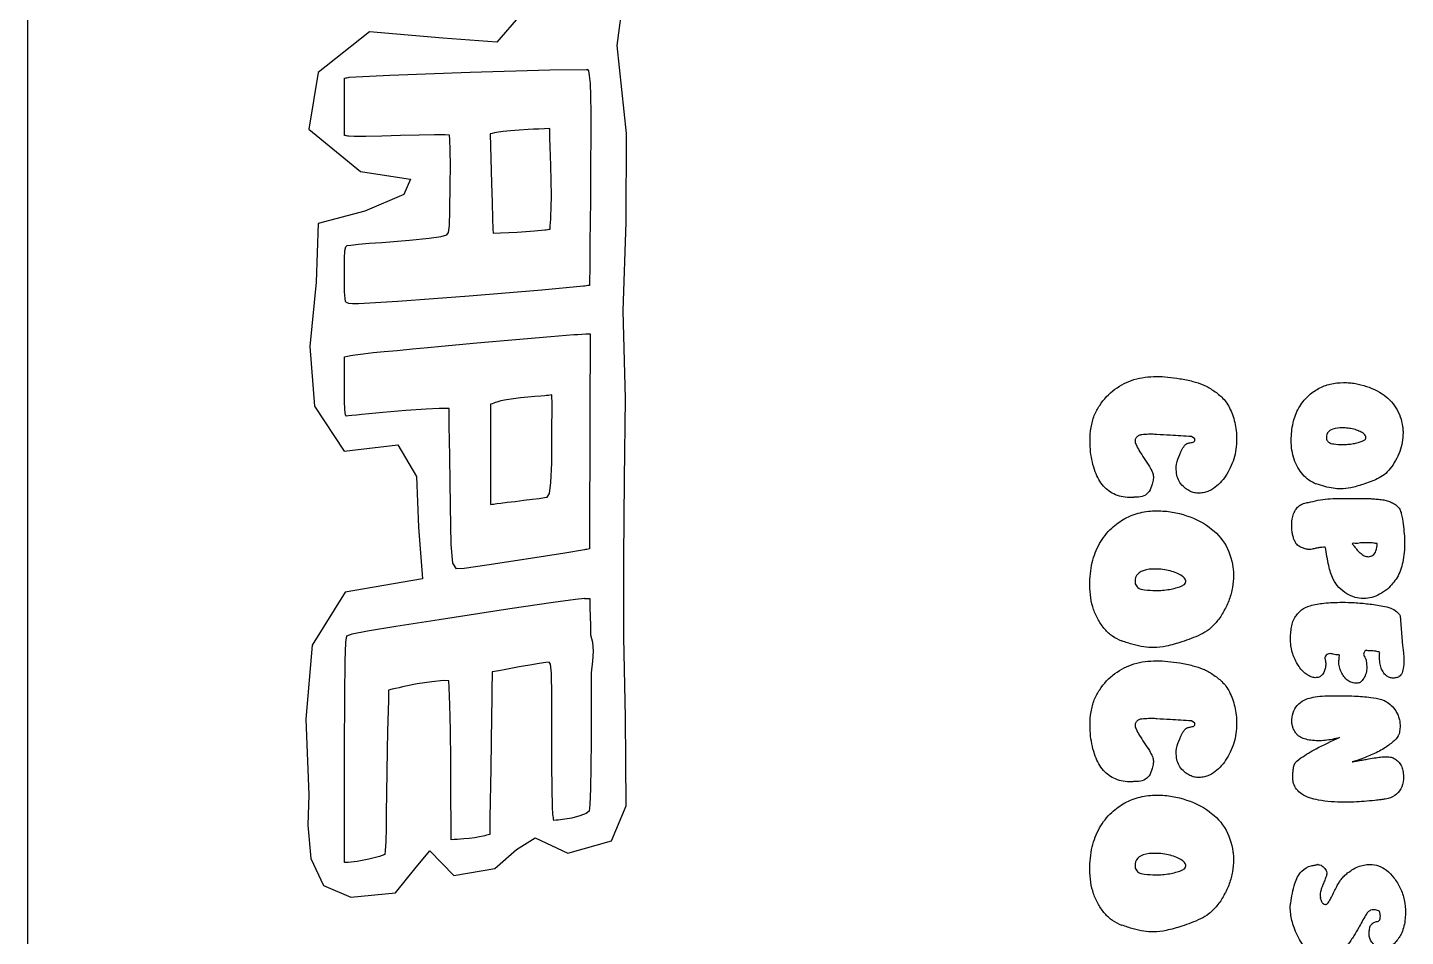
# Model space of a CAD drawing. Extents: x 9 to 137, y 10 to 46.
# Drawn here: x 53.88 to 65.9, y 19.19 to 27.11 of the extents above; entities that cross this region are included whole.
import ezdxf

# ---------------------------------------------------------------- set-up
doc = ezdxf.new("R2010")
doc.units = 0
doc.layers.add('Layer_1', color=7, linetype='CONTINUOUS')

msp = doc.modelspace()

# ---------------------------------------------------------------- linework, layer by layer
at = {"layer": 'Layer_1', "color": 1}
for p, q in [((53.88067, 45.61675), (53.88067, 10.29953)), ((59.02424, 26.95556), (59.10854, 27.58756)), ((58.18278, 27.22389), (57.97523, 26.98728)), ((56.86484, 27.07758), (56.41698, 26.72228)), ((57.50491, 27.02168), (56.86484, 27.07758)), ((57.97523, 26.98728), (57.50491, 27.02168)), ((59.10704, 26.18941), (59.02424, 26.95556)), ((56.41698, 26.72228), (56.33348, 26.22613)), ((56.68779, 26.68002), (57.04097, 26.69832)), ((57.04097, 26.69832), (57.74346, 26.72362)), ((57.74346, 26.72362), (58.43694, 26.74422)), ((58.43694, 26.74422), (58.76312, 26.74822)), ((58.76296, 26.74781), (58.7632, 26.75089)), ((58.76302, 26.74794), (58.76296, 26.74781)), ((58.76307, 26.74808), (58.76302, 26.74794)), ((58.76312, 26.74822), (58.76307, 26.74808)), ((58.7632, 26.75089), (58.7738, 26.73589)), ((58.7738, 26.73589), (58.7818, 26.69589)), ((58.7818, 26.69589), (58.7878, 26.62519)), ((56.64659, 26.67202), (56.65689, 26.67402)), ((56.64659, 26.60962), (56.64659, 26.67202)), ((56.64659, 26.54722), (56.64659, 26.60962)), ((56.65689, 26.67402), (56.66719, 26.67602)), ((56.66719, 26.67602), (56.67749, 26.67802)), ((56.67749, 26.67802), (56.68779, 26.68002)), ((58.7878, 26.62519), (58.7918, 26.51788)), ((56.64659, 26.48482), (56.64659, 26.54722)), ((56.64659, 26.42242), (56.64659, 26.48482)), ((58.7918, 26.51788), (58.7938, 26.36819)), ((56.64659, 26.36002), (56.64659, 26.42242)), ((56.64659, 26.29762), (56.64659, 26.36002)), ((58.7938, 26.36819), (58.79421, 26.17059)), ((56.33348, 26.22613), (56.78658, 25.85947)), ((56.64659, 26.23522), (56.64659, 26.29762)), ((56.64659, 26.17282), (56.64659, 26.23522)), ((58.03162, 26.20706), (57.98902, 26.20106)), ((58.09462, 26.21306), (58.03162, 26.20706)), ((58.16972, 26.21906), (58.09462, 26.21306)), ((58.24842, 26.22406), (58.16972, 26.21906)), ((58.29562, 26.22606), (58.24842, 26.22406)), ((58.34272, 26.22806), (58.29562, 26.22606)), ((58.38992, 26.23006), (58.34272, 26.22806)), ((58.43712, 26.23206), (58.38992, 26.23006)), ((58.43835, 26.15295), (58.43712, 26.23206)), ((56.65559, 26.17082), (56.64659, 26.17282)), ((56.66459, 26.16882), (56.65559, 26.17082)), ((56.67359, 26.16682), (56.66459, 26.16882)), ((56.68259, 26.16482), (56.67359, 26.16682)), ((56.72989, 26.16282), (56.68259, 26.16482)), ((56.83088, 26.16321), (56.72989, 26.16282)), ((56.97079, 26.16621), (56.83088, 26.16321)), ((57.13481, 26.17121), (56.97079, 26.16621)), ((57.29679, 26.17621), (57.13481, 26.17121)), ((57.43118, 26.17821), (57.29679, 26.17621)), ((57.52408, 26.17765), (57.43118, 26.17821)), ((57.56168, 26.17465), (57.52408, 26.17765)), ((57.56568, 26.13715), (57.56168, 26.17465)), ((57.56868, 26.04345), (57.56568, 26.13715)), ((57.93522, 26.19006), (57.91722, 26.18706)), ((57.91722, 26.18706), (57.92022, 26.07906)), ((57.95312, 26.19406), (57.93522, 26.19006)), ((57.97112, 26.19706), (57.95312, 26.19406)), ((57.98902, 26.20106), (57.97112, 26.19706)), ((58.44135, 26.07205), (58.43835, 26.15295)), ((58.79421, 26.17059), (58.79321, 25.91952)), ((59.10204, 25.41649), (59.10704, 26.18941)), ((57.56967, 25.90757), (57.56868, 26.04345)), ((57.92022, 26.07906), (57.92322, 25.97105)), ((57.92322, 25.97105), (57.92622, 25.86305)), ((58.44435, 25.99125), (58.44135, 26.07205)), ((58.44735, 25.91035), (58.44435, 25.99125)), ((56.78658, 25.85947), (57.22257, 25.79187)), ((57.56867, 25.74371), (57.56967, 25.90757)), ((57.92622, 25.86305), (57.92922, 25.75505)), ((58.45035, 25.77559), (58.44735, 25.91035)), ((58.79321, 25.91952), (58.79121, 25.60941)), ((57.22257, 25.79187), (57.16337, 25.65869)), ((57.56567, 25.5157), (57.56867, 25.74371)), ((57.92922, 25.75505), (57.93322, 25.58693)), ((58.45135, 25.64795), (58.45035, 25.77559)), ((57.16337, 25.65869), (56.82314, 25.51195)), ((58.45035, 25.54183), (58.45135, 25.64795)), ((58.79121, 25.60941), (58.78921, 25.42337)), ((56.82314, 25.51195), (56.41605, 25.40367)), ((57.56067, 25.38709), (57.56567, 25.5157)), ((57.93322, 25.58693), (57.93722, 25.44883)), ((58.44735, 25.47163), (58.45035, 25.54183)), ((56.41605, 25.40367), (56.39765, 24.89251)), ((57.55267, 25.32749), (57.56067, 25.38709)), ((57.93722, 25.44883), (57.94022, 25.35503)), ((58.43935, 25.35643), (58.44135, 25.38523)), ((58.44135, 25.38523), (58.44335, 25.41403)), ((58.44335, 25.41403), (58.44535, 25.44283)), ((58.44535, 25.44283), (58.44735, 25.47163)), ((58.78921, 25.42337), (58.78721, 25.23734)), ((59.07704, 24.64377), (59.10204, 25.41649)), ((56.97037, 25.23979), (57.2144, 25.25909)), ((57.2144, 25.25909), (57.38499, 25.27599)), ((57.38499, 25.27599), (57.49037, 25.29139)), ((57.49037, 25.29139), (57.53877, 25.30649)), ((57.53877, 25.30649), (57.55267, 25.32749)), ((57.94022, 25.35503), (57.94222, 25.31993)), ((57.94222, 25.31993), (58.00772, 25.32193)), ((58.00772, 25.32193), (58.15162, 25.32993)), ((58.15162, 25.32993), (58.30385, 25.34043)), ((58.30385, 25.34043), (58.39435, 25.34843)), ((58.39435, 25.34843), (58.40565, 25.35043)), ((58.40565, 25.35043), (58.41685, 25.35243)), ((58.41685, 25.35243), (58.42805, 25.35443)), ((58.42805, 25.35443), (58.43935, 25.35643)), ((56.6453, 25.09929), (56.6483, 25.16959)), ((56.6483, 25.16959), (56.6563, 25.20219)), ((56.6563, 25.20219), (56.6701, 25.21279)), ((56.6701, 25.21279), (56.7016, 25.21679)), ((56.7016, 25.21679), (56.7687, 25.22379)), ((56.7687, 25.22379), (56.8616, 25.23179)), ((56.8616, 25.23179), (56.97037, 25.23979)), ((58.78721, 25.23734), (58.78521, 25.0513)), ((56.64462, 24.97567), (56.6453, 25.09929)), ((58.78521, 25.0513), (58.78321, 24.86527)), ((56.39765, 24.89251), (56.34455, 24.33187)), ((56.64532, 24.88477), (56.64462, 24.97567)), ((56.64732, 24.80727), (56.64532, 24.88477)), ((56.65032, 24.75127), (56.64732, 24.80727)), ((57.73475, 24.77077), (57.11067, 24.72417)), ((58.36621, 24.82227), (57.73475, 24.77077)), ((58.73111, 24.85727), (58.36621, 24.82227)), ((58.74411, 24.85927), (58.73111, 24.85727)), ((58.75721, 24.86127), (58.74411, 24.85927)), ((58.77021, 24.86327), (58.75721, 24.86127)), ((58.78321, 24.86527), (58.77021, 24.86327)), ((56.65432, 24.72507), (56.65032, 24.75127)), ((56.66332, 24.71487), (56.65432, 24.72507)), ((56.68262, 24.70787), (56.66332, 24.71487)), ((56.71622, 24.70487), (56.68262, 24.70787)), ((56.76792, 24.70387), (56.71622, 24.70487)), ((57.11067, 24.72417), (56.76792, 24.70387)), ((59.09884, 23.87822), (59.07704, 24.64377)), ((58.13991, 24.39422), (58.44476, 24.42002)), ((58.44476, 24.42002), (58.64679, 24.43522)), ((58.64679, 24.43522), (58.68209, 24.43722)), ((58.68209, 24.43722), (58.71739, 24.43922)), ((58.71739, 24.43922), (58.75269, 24.44122)), ((58.75269, 24.44122), (58.78903, 24.44353)), ((58.78903, 24.44353), (58.78828, 24.20905)), ((56.34455, 24.33187), (56.38415, 23.8109)), ((56.89563, 24.27902), (56.99263, 24.28802)), ((56.99263, 24.28802), (57.10597, 24.29812)), ((57.10597, 24.29812), (57.238, 24.31022)), ((57.238, 24.31022), (57.37227, 24.32292)), ((57.37227, 24.32292), (57.49234, 24.33452)), ((57.49234, 24.33452), (57.79989, 24.36372)), ((57.79989, 24.36372), (58.13991, 24.39422)), ((56.64523, 24.24102), (56.65883, 24.24402)), ((56.64523, 24.17652), (56.64523, 24.24102)), ((56.64523, 24.11202), (56.64523, 24.17652)), ((56.65883, 24.24402), (56.67243, 24.24702)), ((56.67243, 24.24702), (56.68603, 24.25002)), ((56.68603, 24.25002), (56.69963, 24.25302)), ((56.69963, 24.25302), (56.73953, 24.26002)), ((56.73953, 24.26002), (56.80803, 24.26902)), ((56.80803, 24.26902), (56.89563, 24.27902)), ((58.78828, 24.20905), (58.78753, 23.97457)), ((56.64523, 24.04752), (56.64523, 24.11202)), ((56.64523, 23.98302), (56.64523, 24.04752)), ((56.64613, 23.85828), (56.64523, 23.98302)), ((58.78753, 23.97457), (58.78678, 23.74009)), ((56.38415, 23.8109), (56.64394, 23.41879)), ((56.64913, 23.77898), (56.64613, 23.85828)), ((57.93412, 23.83274), (57.92032, 23.82774)), ((57.92032, 23.82774), (57.92032, 23.71845)), ((57.94792, 23.83774), (57.93412, 23.83274)), ((57.96172, 23.84274), (57.94792, 23.83774)), ((57.97552, 23.84774), (57.96172, 23.84274)), ((58.00902, 23.85674), (57.97552, 23.84774)), ((58.05922, 23.86674), (58.00902, 23.85674)), ((58.11922, 23.87574), (58.05922, 23.86674)), ((58.18222, 23.88274), (58.11922, 23.87574)), ((58.24562, 23.88874), (58.18222, 23.88274)), ((58.30662, 23.89474), (58.24562, 23.88874)), ((58.35842, 23.89974), (58.30662, 23.89474)), ((58.39412, 23.90274), (58.35842, 23.89974)), ((58.40952, 23.90474), (58.39412, 23.90274)), ((58.42492, 23.90574), (58.40952, 23.90474)), ((58.44032, 23.90774), (58.42492, 23.90574)), ((58.45572, 23.90974), (58.44032, 23.90774)), ((58.45623, 23.82749), (58.45572, 23.90974)), ((58.45623, 23.74399), (58.45623, 23.82749)), ((59.08984, 23.17557), (59.09884, 23.87822)), ((56.65513, 23.73728), (56.64913, 23.77898)), ((56.66413, 23.72518), (56.65513, 23.73728)), ((56.68043, 23.72618), (56.66413, 23.72518)), ((56.71113, 23.72918), (56.68043, 23.72618)), ((56.75173, 23.73318), (56.71113, 23.72918)), ((56.79803, 23.73818), (56.75173, 23.73318)), ((56.98099, 23.75648), (56.79803, 23.73818)), ((57.18197, 23.77368), (56.98099, 23.75648)), ((57.35931, 23.78638), (57.18197, 23.77368)), ((57.47138, 23.79138), (57.35931, 23.78638)), ((57.49298, 23.79138), (57.47138, 23.79138)), ((57.51458, 23.79138), (57.49298, 23.79138)), ((57.53618, 23.79138), (57.51458, 23.79138)), ((57.55778, 23.79138), (57.53618, 23.79138)), ((57.55828, 23.75078), (57.55778, 23.79138)), ((57.55878, 23.71018), (57.55828, 23.75078)), ((57.55928, 23.66958), (57.55878, 23.71018)), ((57.92032, 23.71845), (57.92032, 23.60916)), ((58.45622, 23.66049), (58.45623, 23.74399)), ((58.78678, 23.74009), (58.78603, 23.50561)), ((57.55978, 23.62898), (57.55928, 23.66958)), ((57.56078, 23.52437), (57.55978, 23.62898)), ((57.92032, 23.60916), (57.92032, 23.49986)), ((58.45422, 23.31469), (58.45622, 23.57699)), ((58.45622, 23.57699), (58.45622, 23.66049)), ((56.64394, 23.41879), (57.11019, 23.47289)), ((57.11019, 23.47289), (57.27269, 23.19891)), ((57.56378, 23.35951), (57.56078, 23.52437)), ((57.92032, 23.49986), (57.92032, 23.39057)), ((58.78603, 23.50561), (58.78503, 23.271)), ((64.065542, 23.526273), (64.036942, 23.546413)), ((65.212429, 23.522274), (65.213665, 23.522274)), ((65.212431, 23.522274), (65.212429, 23.522274)), ((57.56678, 23.15705), (57.56378, 23.35951)), ((57.92032, 23.39057), (57.92032, 23.28127)), ((57.92032, 23.28127), (57.92032, 23.17197)), ((58.44722, 23.14437), (58.45422, 23.31469)), ((58.78503, 23.271), (58.78403, 23.03638)), ((57.27269, 23.19891), (57.29119, 22.75632)), ((57.57078, 22.93961), (57.56678, 23.15705)), ((57.92032, 23.17197), (57.92032, 23.06267)), ((58.43452, 23.05067), (58.44722, 23.14437)), ((59.08184, 22.48515), (59.08984, 23.17557)), ((65.123429, 23.133772), (65.122193, 23.132205)), ((65.123373, 23.135341), (65.123429, 23.133772)), ((57.92032, 23.06267), (57.92032, 22.95337)), ((57.96112, 22.95937), (57.97472, 22.96137)), ((57.97472, 22.96137), (58.01012, 22.96637)), ((58.01012, 22.96637), (58.06622, 22.97337)), ((58.06622, 22.97337), (58.13542, 22.98137)), ((58.13542, 22.98137), (58.20992, 22.99037)), ((58.20992, 22.99037), (58.28212, 22.99937)), ((58.28212, 22.99937), (58.34482, 23.00737)), ((58.34482, 23.00737), (58.39122, 23.01437)), ((58.39122, 23.01437), (58.41462, 23.01837)), ((58.41462, 23.01837), (58.43452, 23.05067)), ((58.78403, 23.03638), (58.78303, 22.80177)), ((63.557071, 23.01674), (63.555481, 23.01674)), ((63.557003, 23.016747), (63.557071, 23.01674)), ((65.311236, 23.006175), (65.575741, 23.006175)), ((57.57778, 22.60407), (57.57078, 22.93961)), ((57.92032, 22.95337), (57.93392, 22.95537)), ((57.93392, 22.95537), (57.94752, 22.95737)), ((57.94752, 22.95737), (57.96112, 22.95937)), ((57.29119, 22.75632), (57.32549, 22.30463)), ((58.78303, 22.80177), (58.78203, 22.56716)), ((57.59098, 22.44176), (57.57778, 22.60407)), ((58.56718, 22.52956), (58.23179, 22.47716)), ((58.73843, 22.55816), (58.56718, 22.52956)), ((58.74933, 22.56016), (58.73843, 22.55816)), ((58.76023, 22.56216), (58.74933, 22.56016)), ((58.77113, 22.56516), (58.76023, 22.56216)), ((58.78203, 22.56716), (58.77113, 22.56516)), ((59.08204, 21.7957), (59.08184, 22.48515)), ((65.523891, 22.518979), (65.522657, 22.51741)), ((57.62368, 22.39246), (57.59098, 22.44176)), ((57.68888, 22.39646), (57.62368, 22.39246)), ((57.88734, 22.42486), (57.68888, 22.39646)), ((58.23179, 22.47716), (57.88734, 22.42486)), ((57.32549, 22.30463), (56.6511, 22.19005)), ((63.542749, 22.262079), (63.542761, 22.262086)), ((63.542761, 22.262086), (63.54435, 22.262086)), ((56.6511, 22.19005), (56.36383, 21.72582)), ((58.46498, 22.10211), (58.66193, 22.12941)), ((58.66193, 22.12941), (58.74173, 22.13641)), ((58.74141, 22.13639), (58.74046, 22.13515)), ((58.74046, 22.13515), (58.75166, 22.13515)), ((58.74152, 22.1364), (58.74141, 22.13639)), ((58.74162, 22.1364), (58.74152, 22.1364)), ((58.74173, 22.13641), (58.74162, 22.1364)), ((58.75166, 22.13515), (58.76296, 22.13515)), ((58.76296, 22.13515), (58.77416, 22.13515)), ((58.77416, 22.13515), (58.78536, 22.13515)), ((58.78536, 22.13515), (58.78736, 22.05595)), ((65.746374, 22.215067), (65.745138, 22.216633)), ((65.746317, 22.216646), (65.746374, 22.215067)), ((57.47308, 21.95161), (58.08926, 22.04581)), ((58.08926, 22.04581), (58.46498, 22.10211)), ((58.78736, 22.05595), (58.78936, 21.97675)), ((56.84761, 21.85151), (57.09344, 21.89241)), ((57.09344, 21.89241), (57.47308, 21.95161)), ((58.78936, 21.97675), (58.79136, 21.89755)), ((58.79136, 21.89755), (58.79336, 21.81835)), ((65.856376, 21.983613), (65.877397, 21.722)), ((56.65693, 21.75201), (56.66593, 21.80841)), ((56.66593, 21.80841), (56.71273, 21.82481)), ((56.71273, 21.82481), (56.84761, 21.85151)), ((58.79336, 21.81835), (58.80836, 21.75285)), ((59.09724, 21.09597), (59.08204, 21.7957)), ((63.428363, 21.762634), (63.426773, 21.76062)), ((63.42842, 21.764639), (63.428363, 21.762634)), ((56.36383, 21.72582), (56.30933, 21.08061)), ((56.65093, 21.5878), (56.65693, 21.75201)), ((58.80836, 21.75285), (58.81436, 21.67565)), ((58.81436, 21.67565), (58.81036, 21.58655)), ((56.64793, 21.28417), (56.65093, 21.5878)), ((58.11123, 21.52612), (58.05223, 21.51542)), ((58.17023, 21.53682), (58.11123, 21.52612)), ((58.26373, 21.55332), (58.17023, 21.53682)), ((58.34403, 21.56682), (58.26373, 21.55332)), ((58.40253, 21.57582), (58.34403, 21.56682)), ((58.43063, 21.57882), (58.40253, 21.57582)), ((58.44413, 21.56232), (58.43063, 21.57882)), ((58.45113, 21.48152), (58.44413, 21.56232)), ((58.81036, 21.58655), (58.79666, 21.48509)), ((57.40717, 21.40822), (57.27971, 21.38862)), ((57.50823, 21.41862), (57.40717, 21.40822)), ((57.55533, 21.41662), (57.50823, 21.41862)), ((57.56033, 21.35832), (57.55533, 21.41662)), ((57.93323, 21.42762), (57.93273, 21.39442)), ((57.93373, 21.46082), (57.93323, 21.42762)), ((57.93423, 21.49402), (57.93373, 21.46082)), ((57.99323, 21.50472), (57.93423, 21.49402)), ((58.05223, 21.51542), (57.99323, 21.50472)), ((58.45413, 21.28957), (58.45113, 21.48152)), ((58.79666, 21.48509), (58.79766, 21.34308)), ((65.506683, 21.400844), (65.506591, 21.400843)), ((56.64708, 20.80951), (56.64793, 21.28417)), ((57.03044, 21.33542), (57.02844, 21.24602)), ((57.06114, 21.34242), (57.03044, 21.33542)), ((57.09194, 21.34942), (57.06114, 21.34242)), ((57.12264, 21.35642), (57.09194, 21.34942)), ((57.15334, 21.36342), (57.12264, 21.35642)), ((57.27971, 21.38862), (57.15334, 21.36342)), ((57.56533, 21.2072), (57.56033, 21.35832)), ((57.93223, 21.36122), (57.93123, 21.26422)), ((57.93273, 21.39442), (57.93223, 21.36122)), ((58.45486, 20.93963), (58.45413, 21.28957)), ((58.79766, 21.34308), (58.79866, 21.19927)), ((57.02844, 21.24602), (57.02644, 21.15662)), ((57.56933, 20.9861), (57.56533, 21.2072)), ((57.93123, 21.26422), (57.92823, 21.09831)), ((58.79866, 21.19927), (58.79897, 21.05044)), ((56.30933, 21.08061), (56.33333, 20.4231)), ((57.02444, 21.06722), (57.02244, 20.97782)), ((57.02644, 21.15662), (57.02444, 21.06722)), ((57.92823, 21.09831), (57.92523, 20.88674)), ((58.79897, 21.05044), (58.79816, 20.8934)), ((59.10024, 20.71822), (59.09724, 21.09597)), ((64.065542, 21.04679), (64.036942, 21.066931)), ((57.02244, 20.97782), (57.01844, 20.8112)), ((57.57233, 20.71792), (57.56933, 20.9861)), ((58.45556, 20.68742), (58.45486, 20.93963)), ((56.64708, 20.56508), (56.64708, 20.80951)), ((57.01844, 20.8112), (57.01544, 20.62195)), ((57.92523, 20.88674), (57.92123, 20.65277)), ((58.79816, 20.8934), (58.79516, 20.66523)), ((57.57333, 20.54571), (57.57233, 20.71792)), ((58.45756, 20.47318), (58.45556, 20.68742)), ((59.10224, 20.32512), (59.10024, 20.71822)), ((56.64708, 20.32065), (56.64708, 20.56508)), ((57.01544, 20.62195), (57.01244, 20.43339)), ((57.92123, 20.65277), (57.91923, 20.50885)), ((58.79516, 20.66523), (58.79116, 20.47333)), ((57.57433, 20.3735), (57.57333, 20.54571)), ((57.91923, 20.50885), (57.91723, 20.36492)), ((58.46056, 20.31956), (58.45756, 20.47318)), ((58.79116, 20.47333), (58.78616, 20.33786)), ((63.557071, 20.537257), (63.555481, 20.537257)), ((63.557003, 20.537265), (63.557071, 20.537257)), ((56.33333, 20.4231), (56.32633, 20.15613)), ((56.64708, 20.07622), (56.64708, 20.32065)), ((57.01244, 20.43339), (57.01044, 20.26882)), ((57.57533, 20.20129), (57.57433, 20.3735)), ((57.91723, 20.36492), (57.91523, 20.221)), ((58.46456, 20.24926), (58.46056, 20.31956)), ((58.78616, 20.33786), (58.78016, 20.27896)), ((58.97651, 20.02186), (59.10224, 20.32512)), ((65.635135, 20.373215), (65.636371, 20.373215)), ((65.635222, 20.373207), (65.635135, 20.373215)), ((57.01044, 20.26882), (57.00844, 20.1312)), ((57.57633, 20.02908), (57.57533, 20.20129)), ((57.91523, 20.221), (57.91323, 20.07708)), ((58.46656, 20.23646), (58.46456, 20.24926)), ((58.46856, 20.22366), (58.46656, 20.23646)), ((58.47056, 20.21086), (58.46856, 20.22366)), ((58.47256, 20.19806), (58.47056, 20.21086)), ((58.49156, 20.20006), (58.47256, 20.19806)), ((58.51056, 20.20206), (58.49156, 20.20006)), ((58.52956, 20.20406), (58.51056, 20.20206)), ((58.54856, 20.20606), (58.52956, 20.20406)), ((58.62796, 20.21866), (58.54856, 20.20606)), ((58.70006, 20.23726), (58.62796, 20.21866)), ((58.75436, 20.25846), (58.70006, 20.23726)), ((58.78016, 20.27896), (58.75436, 20.25846)), ((56.32633, 20.15613), (56.35353, 19.86552)), ((56.64708, 19.83179), (56.64708, 20.07622)), ((57.00844, 20.1312), (57.00544, 20.01599)), ((57.91323, 20.07708), (57.89873, 20.07308)), ((57.00544, 20.01599), (57.00144, 19.93519)), ((57.60393, 20.03108), (57.57633, 20.02908)), ((57.63153, 20.03308), (57.60393, 20.03108)), ((57.65913, 20.03508), (57.63153, 20.03308)), ((57.68673, 20.03708), (57.65913, 20.03508)), ((57.73423, 20.04208), (57.68673, 20.03708)), ((57.78183, 20.04808), (57.73423, 20.04208)), ((57.82403, 20.05508), (57.78183, 20.04808)), ((57.85523, 20.06108), (57.82403, 20.05508)), ((57.86973, 20.06508), (57.85523, 20.06108)), ((57.88423, 20.06908), (57.86973, 20.06508)), ((57.89873, 20.07308), (57.88423, 20.06908)), ((58.14574, 19.94618), (58.30889, 20.04801)), ((58.30889, 20.04801), (58.59442, 19.9136)), ((58.59442, 19.9136), (58.97651, 20.02186)), ((56.35353, 19.86552), (56.46276, 19.63021)), ((56.75508, 19.84079), (56.67908, 19.83179)), ((56.85834, 19.86049), (56.75508, 19.84079)), ((56.95134, 19.88319), (56.85834, 19.86049)), ((56.99644, 19.90089), (56.95134, 19.88319)), ((57.00144, 19.93519), (56.99644, 19.90089)), ((57.27058, 19.79146), (57.38985, 19.93234)), ((57.38985, 19.93234), (57.59913, 19.71875)), ((57.9581, 19.77935), (58.14574, 19.94618)), ((56.65508, 19.83179), (56.64708, 19.83179)), ((56.66308, 19.83179), (56.65508, 19.83179)), ((56.67108, 19.83179), (56.66308, 19.83179)), ((56.67908, 19.83179), (56.67108, 19.83179)), ((57.09131, 19.5668), (57.27058, 19.79146)), ((57.59913, 19.71875), (57.9581, 19.77935)), ((63.542749, 19.782596), (63.542761, 19.782603)), ((63.542761, 19.782603), (63.54435, 19.782603)), ((56.46276, 19.63021), (56.70203, 19.5291)), ((56.70203, 19.5291), (57.09131, 19.5668)), ((64.899656, 19.475143), (64.900892, 19.478272)), ((65.160506, 19.526844), (65.159274, 19.525274)), ((65.159274, 19.525274), (65.159274, 19.523707)), ((63.428363, 19.283151), (63.426773, 19.281137)), ((63.42842, 19.285157), (63.428363, 19.283151))]:
    msp.add_line(p, q, dxfattribs=at)
for points, knots in [([(63.555481, 23.01674), (63.553486, 23.016744), (63.549017, 23.016752), (63.541603, 23.016673), (63.532969, 23.017052), (63.52444, 23.015596), (63.517022, 23.014938), (63.466043, 23.01303), (63.372573, 23.028419), (63.256374, 23.110679), (63.199274, 23.220346), (63.168994, 23.323597), (63.153512, 23.413577), (63.148171, 23.51499), (63.155583, 23.622227), (63.182785, 23.729082), (63.247028, 23.847648), (63.359113, 23.966048), (63.534309, 24.055533), (63.696689, 24.073553), (63.830943, 24.066505), (63.937105, 24.051606), (64.041019, 24.031652), (64.138961, 24.000691), (64.223845, 23.952552), (64.290672, 23.90142), (64.338998, 23.848439), (64.369472, 23.796919), (64.394651, 23.736327), (64.414744, 23.668971), (64.426817, 23.596606), (64.431057, 23.518324), (64.425495, 23.436074), (64.406949, 23.352425), (64.375525, 23.274419), (64.336498, 23.202497), (64.287, 23.14114), (64.237311, 23.097546), (64.189961, 23.070478), (64.14778, 23.056939), (64.104452, 23.051575), (64.061287, 23.054774), (64.020373, 23.068731), (63.979647, 23.094902), (63.941506, 23.131892), (63.913068, 23.182321), (63.899217, 23.248983), (63.904123, 23.330907), (63.943269, 23.41121), (63.974134, 23.480256), (64.012015, 23.490387), (64.024758, 23.492968), (64.040153, 23.495485), (64.055853, 23.49945), (64.065401, 23.511596), (64.065493, 23.52112), (64.065542, 23.526273)], [0, 0, 0, 0, 0.005987, 0.013405, 0.022255, 0.031819, 0.039262, 0.044591, 0.184873, 0.313523, 0.456916, 0.545932, 0.636527, 0.729979, 0.85006, 0.957833, 1.057841, 1.251817, 1.437155, 1.636038, 1.733611, 1.840477, 1.95727, 2.050931, 2.147044, 2.248503, 2.302133, 2.361113, 2.427007, 2.498641, 2.571496, 2.646568, 2.733387, 2.818013, 2.902416, 2.984954, 3.062572, 3.137744, 3.181823, 3.225265, 3.26973, 3.312077, 3.354011, 3.397941, 3.456392, 3.511761, 3.568654, 3.659266, 3.748947, 3.846206, 3.852832, 3.865822, 3.885195, 3.90006, 3.912887, 3.928003, 3.928003, 3.928003, 3.928003]), ([(65.122193, 23.132205), (65.100856, 23.142575), (65.05803, 23.16339), (65.004375, 23.213834), (64.961501, 23.275996), (64.929052, 23.34791), (64.909686, 23.428112), (64.902767, 23.535582), (64.914959, 23.662476), (64.964541, 23.79758), (65.04525, 23.898877), (65.141376, 23.969105), (65.247183, 24.009544), (65.340408, 24.01895), (65.413814, 24.015947), (65.465158, 24.009899), (65.563062, 23.988138), (65.696221, 23.935441), (65.83133, 23.804905), (65.871134, 23.685558), (65.879598, 23.616256), (65.880791, 23.598473), (65.881621, 23.558729), (65.876153, 23.496837), (65.85385, 23.414724), (65.817643, 23.337146), (65.772762, 23.267765), (65.719218, 23.211867), (65.637453, 23.165451), (65.53841, 23.130622), (65.432614, 23.098668), (65.344931, 23.087202), (65.269376, 23.093882), (65.197142, 23.109122), (65.14874, 23.126325), (65.123373, 23.135341)], [0, 0, 0, 0, 0.07083, 0.142168, 0.217823, 0.296303, 0.377495, 0.463896, 0.618473, 0.756603, 0.889496, 1.000744, 1.110169, 1.225177, 1.27905, 1.330519, 1.379973, 1.579928, 1.751611, 1.926193, 1.943372, 1.961169, 1.979623, 2.062622, 2.146454, 2.233614, 2.318392, 2.393637, 2.463077, 2.598113, 2.707961, 2.794346, 2.86128, 2.93455, 3.015233, 3.015233, 3.015233, 3.015233]), ([(64.036942, 23.546413), (63.974268, 23.550275), (63.873285, 23.556496), (63.758341, 23.56241), (63.695928, 23.567071), (63.661699, 23.566235), (63.63146, 23.564749), (63.60252, 23.563416), (63.574733, 23.557652), (63.554107, 23.539638), (63.536711, 23.511023), (63.555489, 23.468537), (63.581279, 23.416296), (63.624291, 23.355011), (63.66488, 23.293656), (63.693199, 23.24172), (63.704778, 23.203273), (63.702186, 23.175998), (63.698701, 23.153707), (63.687727, 23.116944), (63.672305, 23.067717), (63.620626, 23.022506), (63.5788, 23.01872), (63.557003, 23.016747)], [0, 0, 0, 0, 0.188362, 0.303495, 0.345398, 0.375942, 0.406166, 0.436097, 0.463361, 0.488733, 0.516916, 0.556393, 0.61591, 0.696908, 0.778376, 0.837055, 0.874366, 0.896107, 0.918571, 0.94201, 1.01127, 1.070353, 1.134651, 1.134651, 1.134651, 1.134651]), ([(65.213665, 23.522274), (65.218884, 23.512881), (65.232214, 23.488887), (65.287297, 23.479609), (65.34229, 23.475833), (65.399068, 23.478043), (65.445299, 23.483679), (65.487412, 23.492876), (65.521465, 23.503863), (65.54613, 23.514692), (65.55928, 23.533153), (65.553951, 23.557585), (65.530263, 23.578569), (65.494805, 23.596239), (65.450566, 23.611203), (65.401075, 23.620672), (65.339475, 23.623703), (65.275887, 23.620475), (65.213285, 23.582569), (65.212716, 23.542361), (65.212431, 23.522274)], [0, 0, 0, 0, 0.030993, 0.079166, 0.152815, 0.201746, 0.248245, 0.29268, 0.33056, 0.356095, 0.371827, 0.394354, 0.423116, 0.464243, 0.512844, 0.562766, 0.61491, 0.697379, 0.75402, 0.810565, 0.810565, 0.810565, 0.810565]), ([(65.204999, 22.580073), (65.198724, 22.580459), (65.184045, 22.581362), (65.158823, 22.57856), (65.129289, 22.574284), (65.101496, 22.567474), (65.080512, 22.563201), (65.059867, 22.559924), (65.03472, 22.564242), (65.002431, 22.575033), (64.973985, 22.58848), (64.951822, 22.607174), (64.937768, 22.630264), (64.926001, 22.659139), (64.916358, 22.69262), (64.910706, 22.729453), (64.908677, 22.773826), (64.911817, 22.822736), (64.924407, 22.872348), (64.945251, 22.914164), (64.975939, 22.945169), (65.013808, 22.966224), (65.070566, 22.972084), (65.138475, 22.994413), (65.224277, 23.004508), (65.282024, 23.005615), (65.311236, 23.006175)], [0, 0, 0, 0, 0.018831, 0.044052, 0.075878, 0.108357, 0.129783, 0.140182, 0.170865, 0.204655, 0.24266, 0.264358, 0.290605, 0.322724, 0.357841, 0.394849, 0.434234, 0.490964, 0.541178, 0.586982, 0.629252, 0.670335, 0.714022, 0.798511, 0.884157, 0.971831, 0.971831, 0.971831, 0.971831]), ([(65.575741, 23.006175), (65.580787, 23.005963), (65.596011, 23.005326), (65.626485, 23.002921), (65.66739, 23.000383), (65.711955, 22.994813), (65.753118, 22.98445), (65.792044, 22.968865), (65.826867, 22.946107), (65.854529, 22.913522), (65.872302, 22.857882), (65.881813, 22.78582), (65.892473, 22.700674), (65.896855, 22.589369), (65.885898, 22.459216), (65.839585, 22.315277), (65.776394, 22.248453), (65.746317, 22.216646)], [0, 0, 0, 0, 0.01515, 0.045711, 0.091687, 0.138115, 0.180218, 0.21868, 0.263439, 0.303864, 0.343987, 0.43638, 0.522022, 0.601282, 0.770057, 0.913075, 1.042985, 1.042985, 1.042985, 1.042985]), ([(63.426773, 21.76062), (63.399342, 21.773951), (63.344284, 21.800709), (63.275307, 21.865559), (63.2202, 21.945477), (63.178484, 22.037927), (63.153589, 22.141033), (63.144695, 22.279194), (63.160368, 22.442325), (63.224107, 22.616013), (63.32786, 22.74624), (63.451439, 22.836523), (63.587462, 22.888511), (63.70731, 22.900604), (63.801679, 22.896742), (63.867688, 22.888965), (63.993556, 22.860979), (64.164715, 22.793235), (64.338531, 22.625434), (64.389391, 22.471962), (64.400558, 22.382902), (64.402127, 22.360039), (64.403211, 22.308944), (64.396167, 22.229376), (64.367502, 22.123813), (64.320954, 22.024081), (64.263258, 21.934886), (64.194425, 21.863024), (64.089311, 21.803351), (63.961983, 21.758576), (63.825974, 21.717496), (63.71325, 21.702755), (63.616117, 21.711343), (63.523255, 21.730934), (63.46103, 21.753049), (63.42842, 21.764639)], [0, 0, 0, 0, 0.091061, 0.18277, 0.280025, 0.380918, 0.485296, 0.596372, 0.795092, 0.972668, 1.14351, 1.286531, 1.427205, 1.575056, 1.644313, 1.710483, 1.774067, 2.031127, 2.25184, 2.476279, 2.498371, 2.521252, 2.544977, 2.651679, 2.759452, 2.871502, 2.980491, 3.077223, 3.166492, 3.340092, 3.48131, 3.592365, 3.678417, 3.772612, 3.876332, 3.876332, 3.876332, 3.876332]), ([(65.656148, 22.612972), (65.645537, 22.614494), (65.626182, 22.61727), (65.599799, 22.62004), (65.57622, 22.621021), (65.555171, 22.620659), (65.536156, 22.62027), (65.517865, 22.61915), (65.495511, 22.617058), (65.473724, 22.611959), (65.427921, 22.619486), (65.446391, 22.599906), (65.454513, 22.588571), (65.46906, 22.571709), (65.484986, 22.551966), (65.504247, 22.53261), (65.517769, 22.523228), (65.523891, 22.518979)], [0, 0, 0, 0, 0.032158, 0.058656, 0.079549, 0.102897, 0.121855, 0.136435, 0.158386, 0.186112, 0.219614, 0.23235, 0.247648, 0.265522, 0.297517, 0.324504, 0.346835, 0.346835, 0.346835, 0.346835]), ([(65.522657, 22.51741), (65.529037, 22.513686), (65.541175, 22.506601), (65.560522, 22.500201), (65.586953, 22.496806), (65.623794, 22.507762), (65.650292, 22.554832), (65.653987, 22.591519), (65.656148, 22.612972)], [0, 0, 0, 0, 0.022119, 0.042079, 0.060599, 0.10188, 0.147768, 0.21239, 0.21239, 0.21239, 0.21239]), ([(65.745138, 22.216633), (65.723082, 22.200193), (65.681039, 22.168855), (65.609719, 22.140205), (65.535953, 22.130233), (65.460449, 22.140812), (65.387126, 22.175049), (65.317797, 22.226259), (65.262485, 22.311794), (65.226716, 22.432628), (65.212861, 22.526691), (65.204999, 22.580073)], [0, 0, 0, 0, 0.082262, 0.156806, 0.227728, 0.303456, 0.381902, 0.468484, 0.558429, 0.681773, 0.843632, 0.843632, 0.843632, 0.843632]), ([(63.54435, 22.262086), (63.551055, 22.25001), (63.568185, 22.219161), (63.639008, 22.20724), (63.709707, 22.202384), (63.782704, 22.205225), (63.842138, 22.212469), (63.896278, 22.224285), (63.940055, 22.238408), (63.971761, 22.252331), (63.988665, 22.276064), (63.981834, 22.307478), (63.951365, 22.334457), (63.905774, 22.357165), (63.848898, 22.376408), (63.785275, 22.388579), (63.706081, 22.392475), (63.624332, 22.388326), (63.543848, 22.339594), (63.543115, 22.287903), (63.542749, 22.262079)], [0, 0, 0, 0, 0.039836, 0.101769, 0.196466, 0.259366, 0.319144, 0.376274, 0.424963, 0.457789, 0.478018, 0.506978, 0.543956, 0.596845, 0.659322, 0.7235, 0.790538, 0.896561, 0.96938, 1.042075, 1.042075, 1.042075, 1.042075]), ([(65.506591, 21.400843), (65.502457, 21.399624), (65.494203, 21.397191), (65.481267, 21.395652), (65.458646, 21.396331), (65.425582, 21.40075), (65.386912, 21.42574), (65.357506, 21.462287), (65.333962, 21.503888), (65.322342, 21.549079), (65.319558, 21.583435), (65.325038, 21.607616), (65.323398, 21.621825), (65.32944, 21.646573), (65.302757, 21.639561), (65.278821, 21.646294), (65.251291, 21.655214), (65.225715, 21.650839), (65.210334, 21.638441), (65.193183, 21.615061), (65.209188, 21.581668), (65.206922, 21.546456), (65.200376, 21.511856), (65.186911, 21.480049), (65.163759, 21.453438), (65.1317, 21.44234), (65.096249, 21.443826), (65.058679, 21.458049), (65.022362, 21.48377), (64.988383, 21.519349), (64.957869, 21.563343), (64.932292, 21.612605), (64.912684, 21.66675), (64.901908, 21.725432), (64.89874, 21.785328), (64.90133, 21.84346), (64.910473, 21.89635), (64.920951, 21.939061), (64.939577, 21.972924), (64.964019, 22.001732), (65.000209, 22.047334), (65.083237, 22.077701), (65.202434, 22.097331), (65.332653, 22.102414), (65.461919, 22.099412), (65.580646, 22.087344), (65.68663, 22.073584), (65.77033, 22.053751), (65.825194, 22.026478), (65.846505, 21.997181), (65.856376, 21.983613)], [0, 0, 0, 0, 0.012915, 0.025784, 0.038845, 0.080856, 0.123852, 0.173088, 0.220613, 0.266075, 0.312043, 0.322981, 0.338652, 0.359209, 0.3746, 0.401221, 0.439313, 0.457803, 0.476247, 0.497859, 0.538512, 0.573498, 0.603861, 0.643687, 0.676047, 0.706261, 0.741979, 0.780513, 0.825137, 0.874405, 0.927396, 0.985246, 1.040492, 1.099511, 1.163499, 1.220141, 1.273587, 1.324579, 1.350965, 1.388624, 1.438065, 1.522793, 1.643055, 1.802977, 1.911789, 2.030951, 2.160883, 2.231722, 2.289355, 2.339078, 2.339078, 2.339078, 2.339078]), ([(65.877397, 21.722), (65.879633, 21.707283), (65.884022, 21.678398), (65.887678, 21.635505), (65.889358, 21.583832), (65.886236, 21.529743), (65.873051, 21.477414), (65.84777, 21.451351), (65.826568, 21.443833), (65.811595, 21.440643), (65.789986, 21.439265), (65.762023, 21.443464), (65.731535, 21.461618), (65.707009, 21.490649), (65.688567, 21.529163), (65.678043, 21.576756), (65.675498, 21.61549), (65.676307, 21.642567), (65.675776, 21.653565), (65.679946, 21.667698), (65.659422, 21.67034), (65.641844, 21.675532), (65.616045, 21.676401), (65.591555, 21.678715), (65.57181, 21.67874), (65.557883, 21.682827), (65.547179, 21.6756), (65.540137, 21.663864), (65.531752, 21.641425), (65.556938, 21.615652), (65.561925, 21.575923), (65.566513, 21.531655), (65.560793, 21.483912), (65.541071, 21.437087), (65.518283, 21.41307), (65.506683, 21.400844)], [0, 0, 0, 0, 0.044646, 0.087627, 0.129072, 0.199596, 0.250253, 0.287416, 0.302106, 0.317265, 0.333231, 0.366928, 0.400257, 0.43731, 0.479384, 0.52717, 0.582471, 0.596046, 0.607541, 0.616968, 0.63306, 0.65327, 0.678086, 0.707812, 0.727647, 0.737604, 0.749297, 0.762537, 0.779381, 0.815873, 0.855152, 0.898609, 0.949325, 0.99775, 1.047961, 1.047961, 1.047961, 1.047961]), ([(63.555481, 20.537257), (63.553486, 20.537261), (63.549017, 20.537269), (63.541603, 20.537191), (63.532969, 20.53757), (63.52444, 20.536114), (63.517022, 20.535456), (63.466043, 20.533547), (63.372573, 20.548937), (63.256374, 20.631197), (63.199274, 20.740863), (63.168994, 20.844115), (63.153512, 20.934095), (63.148171, 21.035508), (63.155583, 21.142744), (63.182785, 21.2496), (63.247028, 21.368166), (63.359113, 21.486566), (63.534309, 21.576051), (63.696689, 21.594071), (63.830943, 21.587022), (63.937105, 21.572123), (64.041019, 21.55217), (64.138961, 21.521209), (64.223845, 21.473069), (64.290672, 21.421938), (64.338998, 21.368957), (64.369472, 21.317437), (64.394651, 21.256844), (64.414744, 21.189489), (64.426817, 21.117124), (64.431057, 21.038842), (64.425495, 20.956591), (64.406949, 20.872942), (64.375525, 20.794936), (64.336498, 20.723015), (64.287, 20.661658), (64.237311, 20.618064), (64.189961, 20.590996), (64.14778, 20.577457), (64.104452, 20.572093), (64.061287, 20.575292), (64.020373, 20.589248), (63.979647, 20.61542), (63.941506, 20.65241), (63.913068, 20.702839), (63.899217, 20.7695), (63.904123, 20.851425), (63.943269, 20.931728), (63.974134, 21.000774), (64.012015, 21.010905), (64.024758, 21.013486), (64.040153, 21.016003), (64.055853, 21.019967), (64.065401, 21.032114), (64.065493, 21.041638), (64.065542, 21.04679)], [0, 0, 0, 0, 0.005987, 0.013405, 0.022255, 0.031819, 0.039262, 0.044591, 0.184873, 0.313523, 0.456916, 0.545932, 0.636527, 0.729979, 0.85006, 0.957833, 1.057841, 1.251817, 1.437155, 1.636038, 1.733611, 1.840478, 1.95727, 2.050931, 2.147045, 2.248503, 2.302133, 2.361114, 2.427007, 2.498641, 2.571496, 2.646569, 2.733387, 2.818013, 2.902416, 2.984954, 3.062572, 3.137744, 3.181823, 3.225265, 3.26973, 3.312077, 3.354011, 3.397941, 3.456391, 3.511761, 3.568654, 3.659266, 3.748947, 3.846206, 3.852832, 3.865822, 3.885195, 3.90006, 3.912887, 3.928003, 3.928003, 3.928003, 3.928003]), ([(65.327439, 20.921503), (65.306475, 20.91586), (65.265114, 20.904725), (65.20211, 20.895514), (65.139026, 20.892182), (65.078269, 20.895473), (65.022989, 20.907805), (64.983037, 20.924866), (64.956732, 20.945554), (64.940407, 20.96727), (64.926317, 20.993202), (64.91585, 21.021568), (64.910115, 21.050189), (64.910724, 21.095573), (64.923465, 21.155315), (64.968231, 21.219617), (65.03053, 21.256518), (65.10146, 21.275297), (65.181256, 21.284916), (65.302389, 21.287618), (65.443883, 21.285042), (65.584095, 21.274826), (65.681423, 21.2612), (65.746052, 21.231723), (65.790928, 21.191535), (65.822833, 21.147329), (65.84333, 21.103703), (65.853211, 21.064376), (65.855819, 21.029522), (65.854661, 21.000252), (65.851517, 20.977299), (65.844757, 20.937351), (65.799883, 20.88601), (65.721658, 20.826977), (65.639562, 20.784556), (65.559711, 20.750459), (65.512519, 20.731444), (65.40135, 20.700067), (65.493203, 20.719712), (65.533301, 20.726639), (65.587639, 20.736719), (65.641051, 20.74527), (65.694406, 20.751728), (65.738335, 20.755014), (65.776752, 20.751299), (65.811511, 20.737198), (65.842209, 20.712722), (65.867089, 20.677549), (65.882208, 20.63129), (65.887175, 20.567963), (65.878108, 20.493083), (65.828726, 20.421396), (65.770133, 20.393595), (65.72163, 20.384022), (65.682811, 20.378528), (65.652533, 20.375143), (65.635222, 20.373207)], [0, 0, 0, 0, 0.065087, 0.128413, 0.190568, 0.254431, 0.31024, 0.359888, 0.383178, 0.409785, 0.440728, 0.471493, 0.500191, 0.527692, 0.607268, 0.67947, 0.756067, 0.818954, 0.898744, 0.996584, 1.182294, 1.322803, 1.419041, 1.4748, 1.53308, 1.597667, 1.637128, 1.677014, 1.718572, 1.741568, 1.764726, 1.788202, 1.861877, 1.958588, 2.083335, 2.142454, 2.207044, 2.277261, 2.330381, 2.378987, 2.423079, 2.489957, 2.543474, 2.58377, 2.622075, 2.6581, 2.69465, 2.738451, 2.78538, 2.838712, 2.928542, 3.005823, 3.089049, 3.115153, 3.154301, 3.206565, 3.206565, 3.206565, 3.206565]), ([(64.036942, 21.066931), (63.974268, 21.070792), (63.873285, 21.077014), (63.758341, 21.082927), (63.695928, 21.087589), (63.661699, 21.086752), (63.63146, 21.085267), (63.60252, 21.083934), (63.574733, 21.07817), (63.554107, 21.060156), (63.536711, 21.03154), (63.555489, 20.989055), (63.581279, 20.936813), (63.624291, 20.875529), (63.66488, 20.814174), (63.693199, 20.762238), (63.704778, 20.723791), (63.702186, 20.696516), (63.698701, 20.674224), (63.687727, 20.637462), (63.672305, 20.588235), (63.620626, 20.543024), (63.5788, 20.539238), (63.557003, 20.537265)], [0, 0, 0, 0, 0.188362, 0.303495, 0.345398, 0.375942, 0.406166, 0.436097, 0.463361, 0.488733, 0.516916, 0.556393, 0.61591, 0.696908, 0.778376, 0.837055, 0.874366, 0.896107, 0.918571, 0.94201, 1.01127, 1.070353, 1.134651, 1.134651, 1.134651, 1.134651]), ([(65.636371, 20.373215), (65.605122, 20.370083), (65.543894, 20.363947), (65.453599, 20.358825), (65.319955, 20.355887), (65.164562, 20.36511), (65.001339, 20.410238), (64.932353, 20.490185), (64.921217, 20.540037), (64.918816, 20.559447), (64.918004, 20.582546), (64.919347, 20.610636), (64.924525, 20.644182), (64.92835, 20.699248), (65.011117, 20.75976), (65.140827, 20.836779), (65.257793, 20.889883), (65.327439, 20.921503)], [0, 0, 0, 0, 0.094205, 0.184585, 0.271257, 0.495034, 0.651619, 0.766922, 0.784968, 0.804443, 0.825519, 0.854272, 0.888462, 0.928221, 1.013725, 1.168235, 1.395643, 1.395643, 1.395643, 1.395643]), ([(63.426773, 19.281137), (63.399342, 19.294469), (63.344284, 19.321227), (63.275307, 19.386076), (63.2202, 19.465995), (63.178484, 19.558444), (63.153589, 19.66155), (63.144695, 19.799711), (63.160368, 19.962843), (63.224107, 20.13653), (63.32786, 20.266757), (63.451439, 20.357041), (63.587462, 20.409028), (63.70731, 20.421122), (63.801679, 20.41726), (63.867688, 20.409482), (63.993556, 20.381497), (64.164715, 20.313752), (64.338531, 20.145951), (64.389391, 19.992479), (64.400558, 19.90342), (64.402127, 19.880556), (64.403211, 19.829461), (64.396167, 19.749894), (64.367502, 19.644331), (64.320954, 19.544599), (64.263258, 19.455403), (64.194425, 19.383542), (64.089311, 19.323868), (63.961983, 19.279093), (63.825974, 19.238014), (63.71325, 19.223273), (63.616117, 19.23186), (63.523255, 19.251452), (63.46103, 19.273567), (63.42842, 19.285157)], [0, 0, 0, 0, 0.091061, 0.18277, 0.280025, 0.380918, 0.485296, 0.596371, 0.795092, 0.972668, 1.14351, 1.286531, 1.427205, 1.575056, 1.644313, 1.710483, 1.774067, 2.031127, 2.25184, 2.476279, 2.498371, 2.521252, 2.544977, 2.651679, 2.759452, 2.871502, 2.980491, 3.077223, 3.166492, 3.340092, 3.48131, 3.592365, 3.678417, 3.772612, 3.876332, 3.876332, 3.876332, 3.876332]), ([(63.54435, 19.782603), (63.551055, 19.770528), (63.568185, 19.739679), (63.639008, 19.727758), (63.709707, 19.722902), (63.782704, 19.725743), (63.842138, 19.732987), (63.896278, 19.744802), (63.940055, 19.758925), (63.971761, 19.772848), (63.988665, 19.796582), (63.981834, 19.827996), (63.951365, 19.854974), (63.905774, 19.877682), (63.848898, 19.896925), (63.785275, 19.909097), (63.706081, 19.912993), (63.624332, 19.908843), (63.543848, 19.860112), (63.543115, 19.80842), (63.542749, 19.782596)], [0, 0, 0, 0, 0.039836, 0.101769, 0.196466, 0.259366, 0.319144, 0.376274, 0.424963, 0.457789, 0.478018, 0.506978, 0.543956, 0.596845, 0.659322, 0.7235, 0.790538, 0.896561, 0.96938, 1.042075, 1.042075, 1.042075, 1.042075]), ([(64.900892, 19.478272), (64.910209, 19.535219), (64.926151, 19.632658), (64.981895, 19.756787), (65.055141, 19.798663), (65.098039, 19.806047), (65.112365, 19.808942), (65.1242, 19.812095), (65.128658, 19.812505), (65.135625, 19.813271), (65.123931, 19.814523), (65.161744, 19.811351), (65.172821, 19.80314), (65.192403, 19.788999), (65.205523, 19.772019), (65.214102, 19.752602), (65.217504, 19.733465), (65.211763, 19.712068), (65.201501, 19.684554), (65.186054, 19.648809), (65.17142, 19.611363), (65.16142, 19.579553), (65.157609, 19.558429), (65.15824, 19.545275), (65.159069, 19.536388), (65.160009, 19.530146), (65.160506, 19.526844)], [0, 0, 0, 0, 0.173684, 0.297184, 0.391903, 0.411503, 0.426661, 0.437382, 0.4444, 0.447339, 0.448531, 0.469994, 0.491082, 0.513401, 0.535574, 0.5561, 0.576477, 0.592316, 0.621705, 0.664834, 0.709006, 0.742238, 0.764914, 0.772756, 0.781672, 0.791688, 0.791688, 0.791688, 0.791688]), ([(65.159274, 19.523707), (65.161841, 19.512943), (65.166302, 19.494242), (65.181519, 19.471941), (65.199496, 19.464461), (65.212347, 19.466902), (65.220439, 19.472067), (65.229482, 19.481895), (65.241312, 19.501349), (65.258737, 19.534414), (65.279369, 19.576889), (65.301366, 19.619804), (65.321412, 19.654929), (65.341759, 19.685998), (65.366827, 19.714144), (65.398472, 19.741854), (65.438176, 19.769887), (65.485302, 19.794651), (65.538938, 19.811316), (65.600478, 19.817911), (65.670557, 19.806276), (65.74264, 19.764319), (65.806854, 19.696869), (65.861087, 19.609627), (65.895325, 19.50435), (65.904227, 19.40787), (65.899583, 19.326353), (65.886553, 19.263644), (65.86832, 19.211019), (65.842288, 19.167776), (65.810872, 19.131007), (65.780985, 19.100623), (65.754293, 19.080365), (65.735473, 19.07109), (65.715325, 19.066369), (65.692275, 19.070756), (65.666762, 19.084346), (65.650414, 19.097884), (65.641289, 19.105441)], [0, 0, 0, 0, 0.033028, 0.057385, 0.07838, 0.086626, 0.095759, 0.106649, 0.126444, 0.163809, 0.218848, 0.268064, 0.308456, 0.340147, 0.37929, 0.42108, 0.466102, 0.524852, 0.580018, 0.633577, 0.709392, 0.788664, 0.879261, 0.986446, 1.094224, 1.208269, 1.27507, 1.338509, 1.399931, 1.441112, 1.489114, 1.544727, 1.568679, 1.589234, 1.607323, 1.629705, 1.657791, 1.693271, 1.693271, 1.693271, 1.693271]), ([(65.640052, 19.103874), (65.629133, 19.114676), (65.608793, 19.134795), (65.588973, 19.171132), (65.583676, 19.201364), (65.585038, 19.224025), (65.587294, 19.241263), (65.590516, 19.26405), (65.60009, 19.290408), (65.626383, 19.312386), (65.652948, 19.315563), (65.675, 19.323814), (65.682402, 19.34245), (65.683683, 19.360553), (65.682821, 19.377895), (65.67956, 19.390767), (65.675407, 19.406329), (65.658254, 19.412448), (65.642244, 19.419071), (65.621639, 19.421382), (65.597303, 19.416421), (65.572404, 19.397859), (65.538492, 19.345581), (65.50132, 19.274474), (65.45831, 19.201908), (65.419364, 19.13988), (65.372377, 19.087482), (65.309891, 19.041976), (65.258059, 19.027657), (65.223371, 19.025892), (65.202348, 19.024362), (65.153483, 19.018964), (65.070403, 19.04171), (64.984607, 19.135501), (64.938707, 19.236808), (64.911129, 19.324263), (64.899933, 19.383128), (64.896676, 19.424978), (64.897376, 19.450789), (64.898264, 19.462282), (64.899167, 19.470621), (64.899656, 19.475143)], [0, 0, 0, 0, 0.0459, 0.085494, 0.122051, 0.136165, 0.15352, 0.174172, 0.205322, 0.235415, 0.270911, 0.285462, 0.302509, 0.326499, 0.340628, 0.353999, 0.366944, 0.386005, 0.403459, 0.420052, 0.447135, 0.475956, 0.510514, 0.632835, 0.717124, 0.763441, 0.852383, 0.926638, 0.992306, 1.009793, 1.030866, 1.055524, 1.157264, 1.273061, 1.424997, 1.488345, 1.547878, 1.604395, 1.613802, 1.62532, 1.638965, 1.638965, 1.638965, 1.638965])]:
    msp.add_open_spline(points, degree=3, knots=knots, dxfattribs=at)

doc.saveas('drawing.dxf')
